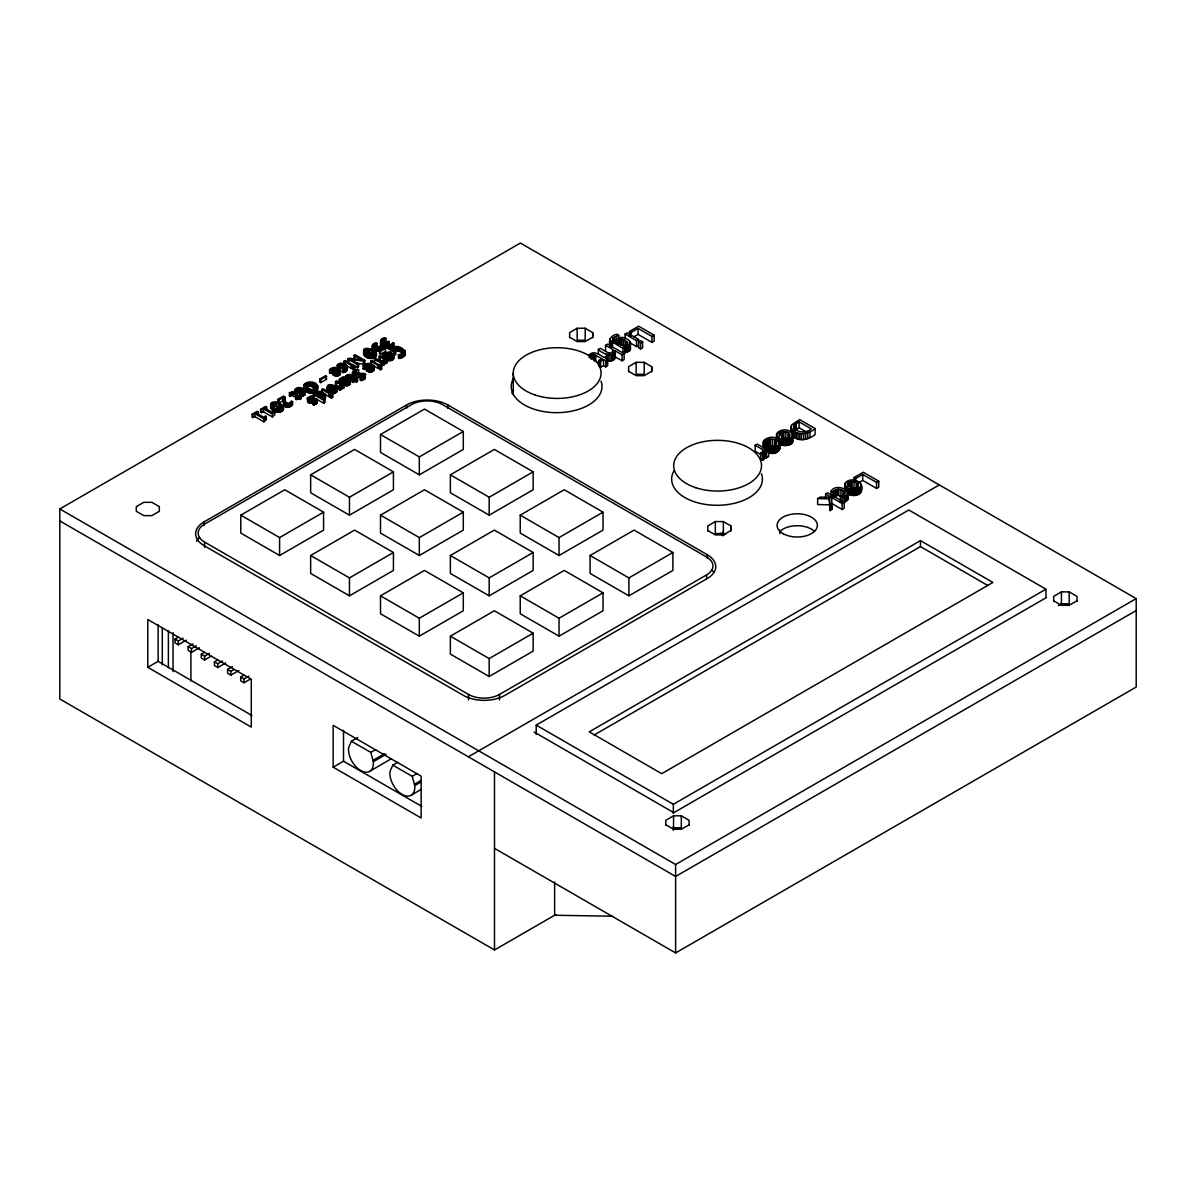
<?xml version="1.0" encoding="UTF-8"?>
<svg xmlns="http://www.w3.org/2000/svg" width="1196" height="1196" viewBox="0 0 1196 1196"><rect width="100%" height="100%" fill="white"/><g stroke="black" fill="none" stroke-linecap="round" stroke-linejoin="round"><path stroke-width="1.5" d="M569.625 337.721L569.625 332.608L577.16 328.257L585.203 328.272L592.708 332.608L592.708 337.227L585.173 341.578L577.19 341.593L569.625 337.227M628.618 371.792L628.618 366.664L636.152 362.313L644.196 362.343L651.7 366.664L651.7 371.298L644.166 375.649L636.182 375.664L628.618 371.298M707.793 531.039L707.793 525.911L715.328 521.561L723.371 521.591L730.876 525.911L730.876 530.546L723.341 534.881L715.358 534.911L707.793 530.546M312.485 396.474L311.304 395.801C297.654 402.379 322.905 397.266 312.784 401.542L312.784 404.532L315.804 404.263L317.075 402.917L316.94 399.285C314.488 397.58 304.337 399.718 312.485 396.474L312.485 399.464M373.346 761.732L370.835 752.419L351.4 741.251L348.619 747.53A17.372 10.256 59.7 0 0 360.699 770.523A17.372 10.256 59.7 0 0 373.346 761.732L386.159 754.242M414.743 785.637L412.231 776.324L392.796 765.156L390.016 771.435A17.372 10.256 59.7 0 0 402.095 794.428A17.372 10.256 59.7 0 0 414.743 785.637L421.142 781.885M618.706 338.423L618.706 335.433L613.04 337.99L613.144 340.068L616.329 342.146L616.06 340.247C621.591 331.516 639.98 345.554 623.744 346.436L625.045 347.184L625.045 353.149L623.744 352.401C626.794 352.999 632.564 350.308 629.634 346.75M340.411 373.959C342.714 367.322 332.712 365.378 329.528 369.803L330.545 370.386L333.819 368.413L337.093 369.026L332.623 371.612C330.231 376.665 340.995 377.637 340.247 372.883M340.426 370.431L337.855 372.853L332.623 371.612M350.144 380.268C349.576 385.471 335.747 381.36 346.825 378.863L341.817 378.833L340.277 380.223L340.277 383.213L339.26 382.615L339.26 379.625C348.305 369.415 356.543 390.374 342.744 384.664L342.744 381.674M350.129 383.796L349.98 382.72M374.034 369.983C376.351 363.36 366.35 361.416 363.165 365.827L364.182 366.425L367.456 364.436L370.73 365.064L366.26 367.65C363.868 372.689 374.632 373.675 373.885 368.921M374.049 366.469L371.478 368.876L366.26 367.65M393.663 358.651C395.981 352.028 385.979 350.084 382.795 354.494L382.795 357.484L383.811 358.082L383.811 355.092L385.351 353.702L390.359 353.732L385.874 356.318C383.004 362.418 397.072 361.551 392.617 356.572M393.678 355.137L391.107 357.544L385.874 356.318M793.666 426.015C795.49 433.206 806.418 433.43 811.292 428.871L799.092 421.829L794.114 425.178L793.666 429.005M277.771 399.419L283.527 396.085L284.663 396.743C283.676 401.079 288.191 406.356 291.45 400.944L292.586 401.602L292.586 404.592C286.472 411.588 282.301 403.635 283.108 397.64L278.907 400.062L277.771 399.419L277.771 402.409L278.907 403.052L283.108 400.63L283.108 397.64M283.691 404.711L283.108 400.63M340.337 385.411L340.172 384.245L335.493 381.539L335.493 384.529L340.172 387.235C340.411 390.165 341.219 383.482 338.872 386.532L338.872 389.522L340.083 390.225L341.249 387.863L342.579 388.625L343.88 387.893L343.88 384.903L336.779 380.806L335.493 381.539M343.88 384.903L342.579 385.635L341.249 384.873L340.083 387.235M764.408 450.608L764.693 452.507L763.242 454.031L760.596 453.269L760.596 459.249L762.525 460.355L764.693 458.487L764.408 450.608L766.546 451.834L768.594 450.653L768.594 456.633L766.546 457.814L764.408 456.588M317.747 386.188C315.296 396.085 295.113 384.529 309.106 381.958C325.506 381.345 314.967 400.824 304.472 390.165L304.472 387.175M317.688 389.911L317.538 385.441M303.978 386.458L303.978 389.448L304.203 384.275M327.181 389.433C325.641 394.725 338.722 395.203 336.719 389.687L336.719 386.697C318.689 377.891 332.01 400.376 336.719 386.697M779.852 442.61C777.654 453.404 753.958 442.684 768.281 437.885C782.737 432.788 783.948 458.188 768.968 452.701L768.968 446.721M779.314 437.93C783.679 442.64 798.614 437.198 790.122 431.666C785.742 426.927 770.777 432.399 779.314 437.93L779.314 443.91C783.126 447.11 794.981 445.734 792.215 439.276M861.255 484.963C859.281 491.87 845.467 490.704 844.765 483.647C849.728 475.784 866.143 481.27 861.15 491.795C858.459 496.295 851.702 496.325 847.56 493.858M861.15 491.795L861.015 484.081M382.496 339.948L382.421 341.174C383.931 344.119 391.451 339.126 387.833 342.445C386.039 345.435 392.423 345.225 392.931 342.639L394.052 343.282L394.052 346.272L388.79 348.739L386.054 347.064L386.607 342.639C381.18 345.524 377.906 338.304 384.738 337.75L385.934 338.438L385.934 341.428L382.496 342.938L382.496 339.948L385.934 338.438M386.054 347.064L386.607 342.639M405.369 351.101L403.202 353.896L399.688 355.421L398.432 354.689L398.432 357.679L399.688 358.411C414.175 354.764 397.147 339.739 390.464 350.099L390.464 353.089M790.855 431.621L791.722 424.804L799.646 419.617L815.119 428.542L815.119 434.522C808.705 439.919 798.21 442.251 791.887 435.479M303.066 390.195L303.066 393.185L298.91 391.69L295.846 393.499L295.846 390.509C297.939 385.68 307.94 391.765 300.54 393.14L300.54 396.115L301.616 396.743L304.965 394.8L304.352 392.139M347.274 366.544L344.687 369.101L342.46 368.936L342.46 371.926L343.536 372.554C353.493 369.534 341.832 358.247 336.644 365.677L337.765 366.32L337.765 369.31L340.815 367.501L344.986 368.981L344.986 365.991L342.789 364.735L339.649 364.765L337.765 366.32M831.115 495.682L831.115 491.197C836.183 481.659 857.383 492.931 842.134 497.416L840.399 496.415L840.399 502.395M843.972 496.669L843.972 502.649L847.964 499.45L848.099 492.603M609.99 339.35L611.051 341.174L611.051 347.139C607.134 341.921 610.797 334.716 617.166 334.267L618.706 335.433M609.99 345.33L610.633 343.715M379.102 367.546L377.816 368.293L370.715 364.197L370.715 361.207L372.001 360.459C374.139 362.149 383.901 369.31 384.783 362.732L386.114 363.494L387.399 362.747L387.399 359.772L386.114 360.504L384.783 359.742C384.634 365.199 376.277 361.102 374.512 359.024L374.512 362.014M606.492 360.16C609.317 362.149 615.805 360.953 614.789 356.617L622.07 360.818L624.133 359.637L624.133 353.657L622.07 354.838L614.789 350.637C614.535 359.383 601.184 352.805 598.344 349.486L598.344 353.971M283.018 406.924C276.426 415.804 261.939 397.67 279.027 403.037C293.199 411.319 270.236 416.881 271.088 406.087M375.948 353.283C369.355 362.164 354.853 344.014 371.956 349.382C386.114 357.679 363.15 363.24 364.003 352.446L364.003 349.456M358.621 369.968L356.558 370.506L356.558 373.496L358.621 372.958L358.621 369.968L357.26 369.19C340.382 377.293 373.66 371.463 360.086 376.919L360.086 379.909L361.327 380.627L364.616 379.102L365.378 377.443M617.854 341.144L617.614 342.893L622.339 345.614C633.641 346.616 622.518 334.536 617.854 341.144L617.854 344.134M377.039 343.387L375.888 342.729C367.531 344.852 376.665 351.011 380.642 346.96L383.183 348.425L379.416 350.592L379.416 353.582L380.537 354.24L385.441 351.415L385.441 348.425L380.732 345.704L377.278 347.124L374.154 346.033L374.109 344.792L377.039 343.387L377.039 346.377L374.826 347.214L374.826 344.224M323.996 396.549L323.996 399.539C330.425 394.202 316.581 387.489 315.998 394.336L314.653 393.574L313.367 394.321L313.367 397.311L323.682 403.261L324.983 402.514L324.983 399.524L320.947 397.207L323.996 396.549L325.118 394.665M305.698 384.499C313.636 398.627 322.277 377.473 305.698 384.499L305.503 387.997M328.452 386.981L331.486 385.575L335.613 388.296L332.563 389.702L328.452 386.981L328.452 389.971M766.053 440.816C775.457 456.065 783.53 433.146 766.053 440.816L766.053 443.806M779.209 433.221C788.613 448.47 796.671 425.552 779.209 433.221L779.209 436.211M847.456 483.169C856.859 498.418 864.932 475.5 847.456 483.169L847.456 486.159M307.85 400.481C306.445 404.024 312.515 402.843 314.384 402.319M763.81 446.437L763.257 448.141L763.257 442.161M776.952 438.842L776.518 439.68L776.518 433.7M312.784 401.542L315.804 401.288L316.94 399.285M272.284 403.5C289.716 419.557 276.082 392.378 272.284 406.49M365.199 349.86C363.853 353.867 377.024 357.111 373.391 351.878C371.238 349.71 363.554 346.75 365.199 352.835C367.83 350.966 371.134 353.463 373.391 354.868L373.391 351.878M360.086 376.919L361.327 377.637C376.217 370.072 347.303 375.993 356.558 370.506M380.941 342.789C379.087 345.764 384.693 346.87 386.607 345.629M372.733 347.528C370.85 351.534 378.474 351.983 380.642 349.95L380.642 346.96M832.894 496.714L832.894 492.229C835.526 487.863 842.881 488.671 845.109 492.931L844.436 494.606L840.399 496.415M283.691 401.721C284.753 405.638 290.912 404.622 292.586 401.602M305.698 387.489L310.063 385.919L315.325 388.266L315.325 385.291M329.528 369.803L329.528 372.778L330.545 373.376L333.236 371.508L333.236 368.518M340.277 383.213L343.551 381.225L343.551 378.235M363.165 365.827L363.165 368.817L364.182 369.415L366.858 367.546L369.37 367.561M383.811 358.082L387.085 356.094L387.085 353.104M300.54 393.14L301.616 393.753C311.154 390.957 297.909 383.901 294.739 389.866L294.739 392.856M386.054 344.074L389.433 345.749L394.052 343.282M258.216 411.828L257.245 411.275L252.087 414.25L252.087 417.24L254.987 416.671L263.927 421.844L263.927 418.854L266.349 416.522L265.363 415.954L263.912 417.344L256.273 412.949L258.216 411.828L258.216 414.818M263.927 421.844L266.349 419.512L266.349 416.522M266.678 406.939L265.706 406.386L260.549 409.361L260.549 412.351L263.449 411.798L272.389 416.955L272.389 413.966L274.811 411.648L273.824 411.065L272.374 412.471L264.735 408.06L266.678 406.939L266.678 409.929M272.389 416.955L274.811 414.623L274.811 411.648M329.528 372.778L331.352 371.283M339.26 382.615L341.084 381.12M363.165 368.817L364.062 367.964M353.672 373.81L352.835 376.142L352.82 371.762M289.866 405.758L290.763 405.01M296.07 397.401L292.766 395.577L289.432 395.667L289.432 392.692L293.469 391.585L300.525 394.471L299.643 394.994L300.929 395.726L300.929 398.716L295.532 399.225L295.532 396.25L297.385 395.173L297.385 398.163M289.432 395.667L290.299 394.979M346.078 378.414L346.078 375.439L350.114 374.333L357.17 377.218L356.288 377.742L357.574 378.474L357.574 381.464L352.177 381.973L352.177 378.997L354.031 377.921L349.411 375.335L346.96 375.948L346.96 378.938M589.284 357.709L589.284 354.719C593.784 350.084 599.973 354.958 604.055 357.499L605.49 356.692L607.03 357.574L607.03 363.554M290.314 396.19L290.314 393.2L291.465 392.542L297.385 395.173M317.717 392.916L316.791 394.8L320.065 396.683C326.613 397.296 321.425 390.763 317.717 392.916L317.717 395.906L321.859 396.399L321.859 393.409M590.704 358.531L590.704 355.541L593.56 354.375L602.007 358.695L599.032 360.415L599.032 366.38L600.586 367.277L603.546 365.557L605.804 366.873L607.673 365.557L607.673 359.592L605.61 358.396L607.03 357.574M391.346 347.169L392.228 346.496M842.911 496.519L837.783 495.308L833.821 497.043L833.821 491.063M299.762 399.539L299.762 396.549L300.929 395.726M356.408 382.286L356.408 379.296L357.574 378.474M605.804 366.873L605.804 360.893L607.673 359.592M295.606 392.019L296.518 391.391M398.432 354.689C410.108 353.313 396.997 343.611 392.602 349.755L395.741 351.579L395.741 354.569L394.381 355.347L391.78 353.852M806.717 432.205L799.092 427.809L794.996 430.291L794.996 424.311M351.4 741.251L357.798 737.513M370.835 752.419L375.634 749.608M373.361 760.193L384.574 753.644M370.117 771.106L390.943 758.937M392.796 765.156L397.61 762.345M412.231 776.324L417.03 773.513M414.773 784.098L421.171 780.36M411.514 795.011L421.127 789.39M555.916 914.506L494.501 949.953L59.8 698.987L59.8 508.958L520.38 243.057L1136.2 598.598L1136.2 687.042L675.62 952.943L494.501 848.368M352.327 367.561L351.041 368.293L343.94 364.197L343.94 361.222L345.225 360.474L357.44 367.576L358.606 366.903L358.606 363.913L351.146 359.607L363.479 361.102L364.825 360.325L364.825 363.315L363.479 364.092L356.423 363.225M349.097 361.222L347.767 361.999L347.767 359.009L349.097 358.232L361.446 359.727L353.971 355.421L353.971 358.411L355.152 357.724M353.971 355.421L355.152 354.749L364.825 360.325M252.087 414.25L254.987 413.696L263.927 418.854M260.549 409.361L263.449 408.808L272.389 413.966M343.94 364.197L345.225 363.464M319.721 379.102L325.521 375.753L326.493 376.306L326.493 379.296L320.692 382.645L319.721 382.092L319.721 379.102L320.692 379.67L326.493 376.306M338.005 369.624L334.88 371.433C336.255 373.047 340.785 371.418 338.005 369.624L338.005 372.614M295.532 396.25L299.762 396.549M343.94 361.222L351.041 365.318L352.327 364.571L352.327 369.041L353.612 369.788L354.898 369.041L354.898 366.051L352.327 366.051L353.612 365.318M300.525 397.461L299.643 397.969L300.929 398.716M347.767 359.009L357.44 364.586L358.606 363.913M379.416 350.592L380.537 351.25L385.441 348.425M352.327 369.041L353.612 368.293M330.186 395.786L328.885 396.534L321.799 392.438L321.799 389.448L323.084 388.715L330.186 392.811L330.186 397.281L331.471 398.029L332.757 397.281L332.757 394.291L330.186 394.291L332.757 394.291M374.512 359.024L375.798 358.277C377.099 359.652 384.14 364.018 383.617 359.069L379.027 356.408L379.027 359.398L383.617 362.059L383.617 359.069M379.027 356.408L380.313 355.675L387.399 359.772M313.367 397.311L314.653 396.564M335.493 384.529L336.779 383.796M379.027 359.398L380.313 358.651M347.737 379.461L344.612 381.255C345.988 382.884 350.518 381.24 347.737 379.461L347.737 382.436M371.642 365.662L368.503 367.456C369.878 369.071 374.408 367.441 371.642 365.662L372.33 369.235M391.271 354.33L388.132 356.124C389.507 357.739 394.037 356.109 391.271 354.33L391.271 357.305M390.464 350.099L394.381 352.372L395.741 351.579M321.799 389.448L328.885 393.544L330.186 392.811M352.177 378.997L356.408 379.296M370.715 361.207L377.816 365.303L379.102 364.556L379.102 369.041L380.388 369.773L381.674 369.041L381.674 366.051L379.102 366.051L381.674 366.051M352.177 381.973L354.031 380.911M313.367 394.321L323.682 400.271L324.983 399.524M330.186 397.281L332.757 397.281M204.187 521.815L406.52 404.995A29.272 16.908 0 0 1 447.932 404.995L707.195 554.675A29.272 16.908 0 0 1 707.195 578.58L504.847 695.399A29.272 16.908 0 0 1 463.45 695.399L204.187 545.72A29.272 16.908 0 0 1 204.187 521.815L204.187 525.223M240.785 515.162L284.768 489.762L323.578 512.172L323.578 530.097L279.595 555.497L240.785 533.087L240.785 515.162L279.595 537.572L323.578 512.172M310.646 474.827L354.629 449.427L393.439 471.837L393.439 489.762L349.456 515.162L310.646 492.752L310.646 474.827L349.456 497.237L393.439 471.837M380.507 434.492L424.49 409.092L463.3 431.502L463.3 449.427L419.318 474.827L380.507 452.417L380.507 434.492L419.318 456.902L463.3 431.502M598.344 349.486L600.407 348.29L609.975 353.837M605.565 351.295L605.565 345.315L607.628 344.119L624.133 353.657M625.104 338.513L625.104 334.028L627.167 332.847L638.515 339.395L638.515 347.752L640.578 348.948L642.641 347.752L642.641 341.772L640.578 340.591L638.515 341.772L640.578 342.968L642.641 341.772M629.485 335.986L629.485 331.501L638.649 326.209L654.122 335.149L654.122 341.129L651.925 342.385L638.096 334.402L633.91 336.824M629.485 331.501L631.129 332.458L638.096 328.437L651.925 336.42L654.122 335.149M599.032 360.415L600.586 361.297L603.546 359.592L605.804 360.893M611.051 341.174L622.966 348.38L625.045 347.184M625.104 334.028L636.466 340.591L638.515 339.395M629.365 342.46L636.466 346.556L638.515 345.375M310.646 555.497L354.629 530.097L393.439 552.507L393.439 570.432L349.456 595.832L310.646 573.422L310.646 555.497L349.456 577.907L393.439 552.507M380.507 515.162L424.49 489.762L463.3 512.172L463.3 530.097L419.318 555.497L380.507 533.087L380.507 515.162L419.318 537.572L463.3 512.172M450.369 474.827L494.352 449.427L533.162 471.837L533.162 489.762L489.179 515.162L450.369 492.752L450.369 474.827L489.179 497.237L533.162 471.837M186.307 640.174L178.309 644.779L175.005 642.88L175.005 639.053L178.189 637.199M175.005 639.053L178.309 640.966L183.108 638.201M147.781 667.323L251.28 727.078L251.28 679.268L147.781 619.513L147.781 667.323L158.126 661.343L251.922 715.492M199.463 647.754L191.465 652.373L188.146 650.46L188.146 646.632L192.93 643.867M188.146 646.632L191.465 648.546L196.249 645.78M211.004 656.275L204.606 659.968L201.287 658.054L201.287 654.227L204.486 652.388M201.287 654.227L204.606 656.141L209.39 653.375M225.745 662.928L217.747 667.547L214.428 665.634L214.428 661.822L217.627 659.968M214.428 661.822L217.747 663.735L222.531 660.969M238.886 670.522L230.888 675.142L227.584 673.228L227.584 669.401L232.368 666.635M227.584 669.401L230.888 671.315L234.087 669.476M380.507 595.832L424.49 570.432L463.3 592.842L463.3 610.767L419.318 636.167L380.507 613.757L380.507 595.832L419.318 618.242L463.3 592.842M450.369 555.497L494.352 530.097L533.162 552.507L533.162 570.432L489.179 595.832L450.369 573.422L450.369 555.497L489.179 577.907L533.162 552.507M520.23 515.162L564.213 489.762L603.038 512.172L603.038 530.097L559.04 555.497L520.23 533.087L520.23 515.162L559.04 537.572L603.038 512.172M250.442 679.029L244.029 682.737L240.725 680.823L240.725 676.996L243.924 675.157M240.725 676.996L244.029 678.909L248.828 676.144M761.179 454.719L755.184 451.266L755.184 445.286L757.247 444.09L768.594 450.653M450.369 636.167L494.352 610.767L533.162 633.177L533.162 651.102L489.179 676.502L450.369 654.092L450.369 636.167L489.179 658.577L533.162 633.177M520.23 595.832L564.213 570.432L603.038 592.842L603.038 610.767L559.04 636.167L520.23 613.757L520.23 595.832L559.04 618.242L603.038 592.842M590.091 555.497L634.074 530.097L672.9 552.507L672.9 570.432L628.902 595.832L590.091 573.422L590.091 555.497L628.902 577.907L672.9 552.507M790.855 427.136C794.906 436.645 808.705 434.552 815.119 428.542M720.605 533.162L722.758 535.614L725.987 533.745M333.161 767.174L421.142 817.974L421.142 776.144L333.161 725.344L333.161 767.174L343.521 761.209L421.889 806.463M817.645 498.583L820.277 497.058L831.474 497.342L832.162 509.272L829.949 510.557L829.247 498.867L817.645 498.583L817.645 504.548L829.247 504.847M825.629 498.448L825.629 493.963L827.677 492.782L844.197 502.305L844.197 508.285L842.134 509.481L831.474 503.322M854.123 480.508L854.123 477.518L863.288 472.226L878.746 481.166L878.746 487.131L876.563 488.402L862.72 480.418L858.549 482.825M854.123 477.518L855.768 478.46L862.72 474.438L876.563 482.437L878.746 481.166M204.561 542.057L468.488 694.428A21.962 12.678 0 0 0 499.524 694.428L706.537 574.917A21.962 12.678 0 0 0 706.537 556.992L442.61 404.622A21.962 12.678 0 0 0 411.559 404.622L204.561 524.132A21.962 12.678 0 0 0 204.561 542.057L204.561 547.544M829.949 510.557L829.949 504.577L832.162 503.307M825.629 493.963L842.134 503.501L844.197 502.305M468.369 756.799L939.294 484.918M536.212 734.389L536.212 725.12L908.811 510.004L1045.947 589.18L1045.947 596.595M920.457 540.622L589.254 731.847L661.702 773.677L992.904 582.452L920.457 540.622L920.457 546.602L594.098 735.017M536.212 725.12L673.348 804.295L1045.947 589.18M1046.41 597.552L673.811 812.667L534.089 731.997M689.075 825.404L689.075 820.292L681.316 815.807L673.557 815.807L665.798 820.292L665.798 825.404M1076.953 601.483L1076.953 596.356L1069.179 591.87L1061.42 591.87L1053.661 596.356L1053.661 601.483M1058.311 605.625L1061.42 603.831L1069.179 603.831L1069.179 591.87M689.075 824.777L681.316 829.247L673.557 829.247L665.798 824.777M1076.953 600.841L1069.179 605.326L1061.42 605.326L1053.661 600.841M59.8 508.958L675.62 864.514L1136.2 598.598M1136.2 610.543L675.62 876.459L59.8 520.918M402.903 350.174L402.903 353.164L398.492 350.966L393.843 351.744L393.843 348.769M305.742 385.979L306.789 385.471M301.781 395.697L302.648 395.278M314.817 403.725L312.784 404.532M280.896 410.931L279.087 411.319M352.715 380.149L349.411 378.325L347.498 378.519L347.498 375.544M760.596 453.269L762.928 451.46L762.674 449.606L755.184 445.286M760.596 459.249L761.717 458.815M391.585 359.413L389.089 359.562M348.066 384.544L345.569 384.693M335.119 387.25L335.119 390.225L331.486 388.565L329.304 389.029L329.304 386.039M342.46 368.936L345.255 367.471L344.986 365.991M342.46 371.926L343.686 371.493M398.432 357.679L400.705 356.946M339.186 366.843L340.008 366.589M378.624 349.815L377.278 350.114M314.07 391.63L311.498 391.959M365.453 351.594L368.488 351.37M280.462 405.519L280.462 408.509L276.874 406.431L273.226 405.937L273.226 402.947M390.479 347.558L388.102 347.318M395.398 350.039L396.624 349.815M357.096 377.517L362.732 377.009M288.984 406.132L287.145 406.147M785.817 431.935L785.817 437.915L782.02 437.572L782.02 431.592M774.784 440.532L774.784 446.512L768.879 445.166L768.879 439.186M273.45 405.025L275.573 405.025M337.556 375.006L335.837 374.856M385.306 345.166L384.125 345.106M612.502 916.211L554.615 915.254L554.615 882.005M854.064 481.883L854.064 487.863L851.163 487.4L851.163 481.42M593.56 360.355L600.422 363.763M342.863 366.529L343.79 366.724M309.615 391.585L310.556 391.825M276.71 410.706L278.354 411.215M350.114 377.323L351.146 377.757M353.149 371.283L353.194 376.561L354.689 377.338L354.689 374.348M607.882 352.611L611.829 353.044L612.92 349.561L605.565 345.315M831.115 491.197L832.894 492.229M589.284 354.719L590.704 355.541M920.457 546.602L988.075 585.636M394.052 346.272L392.931 345.614L392.931 342.639M375.888 345.704L377.039 346.377M382.795 354.494L383.811 355.092M380.388 368.293L381.674 369.041M356.288 380.717L357.574 381.464M346.078 375.439L346.96 375.948M339.26 379.625L340.277 380.223M341.039 386.248L343.88 387.893M325.521 378.743L326.493 379.296M294.739 389.866L295.846 390.509M289.432 392.692L290.314 393.2M283.527 399.075L284.977 400.331L284.977 397.341M291.45 403.934L292.586 404.592M265.363 418.944L266.349 419.512M316.267 401.707L317.075 402.917M346.272 367.949L347.274 369.534M374.916 354.285L375.948 356.273M404.697 352.626L405.369 354.091M860.462 489.224L861.015 490.061M779.059 446.87L779.852 448.575M847.381 496.863L848.099 498.583M324.893 397.102L325.133 398.178M829.247 498.867L829.949 504.577M831.818 506.297L832.162 509.272M285.186 401.019L285.246 402.693L285.246 399.703M1061.42 591.87L1061.42 603.831M876.563 482.437L876.563 488.402M862.72 474.438L862.72 480.418M860.731 486.637L860.731 492.617M859.969 487.415L859.969 493.395M858.892 488.162L858.892 494.142M857.891 484.111L857.891 488.581M857.607 488.79L857.607 494.77M856.187 482.885L856.187 488.865M856.246 489.224L856.246 495.204M855.768 478.46L855.768 481.45M854.826 489.478L854.826 495.443M853.331 489.523L853.331 495.503M852.09 481.435L852.09 487.415M851.836 489.388L851.836 495.368M850.371 489.074L850.371 495.054M850.281 481.54L850.281 487.52M848.951 488.566L848.951 494.546M848.607 482.182L848.607 486.667M847.919 491.735L847.964 499.45M847.56 487.878L847.471 500.287M846.633 495.129L846.633 501.094M846.349 487.071L846.349 491.556M845.452 486.234L845.452 490.719M845.467 495.906L845.467 501.886M844.884 485.382L844.884 489.867M844.765 483.647L844.66 489M844.451 491.706L844.451 496.19M842.911 490.554L842.911 495.024M842.134 497.416L842.134 501.901M842.134 503.501L842.134 509.481M840.923 489.687L840.923 495.667M838.83 489.328L838.83 495.308M837.783 489.328L837.783 495.308M836.811 489.478L836.811 495.443M835.899 489.732L835.899 495.712M835.077 490.136L835.077 496.101M831.474 497.342L831.474 500.332M809.976 431.517L809.976 437.497M807.778 432.638L807.778 438.618M805.745 433.371L805.745 439.336M803.742 433.729L803.742 439.709M801.559 433.774L801.559 439.754M799.795 433.595L799.795 439.56M799.092 421.829L799.092 427.809M798.076 433.191L798.076 439.171M796.282 423.459L796.282 429.424M796.416 432.578L796.416 438.558M794.802 431.771L794.802 437.751M794.114 425.178L794.114 428.153M793.112 430.65L793.112 436.615M792.769 434.148L792.903 441.847M792.485 436.69L792.485 442.67M791.887 429.499L791.887 433.984M791.722 437.482L791.722 443.447M791.049 425.955L791.139 432.817M790.631 438.214L790.631 444.194M789.644 434.163L789.644 438.633M789.36 438.842L789.36 444.822M787.925 432.937L787.925 438.917M788 439.276L788 445.256M786.579 439.53L786.579 445.495M785.084 439.575L785.084 445.555M783.843 431.487L783.843 437.467M783.574 439.455L783.574 445.42M782.917 431.472L782.917 437.452M782.124 439.126L782.124 445.106M780.689 438.618L780.689 444.598M780.36 432.234L780.36 435.224M779.882 530.097L779.882 533.685M779.613 441.728L779.747 449.442M779.329 444.284L779.329 450.264M778.566 445.062L778.566 451.042M778.088 437.123L778.088 441.608M777.49 445.809L777.49 451.789M777.206 436.286L777.206 440.771M776.638 435.434L776.638 439.919M776.488 441.758L776.488 446.228M776.204 446.437L776.204 452.417M774.844 446.87L774.844 452.85M773.423 447.125L773.423 453.09M772.661 439.53L772.661 445.51M771.928 447.169L771.928 453.149M770.687 439.082L770.687 445.062M770.433 447.035L770.433 453.015M769.761 439.067L769.761 445.047M767.548 446.213L767.548 452.193M767.204 439.829L767.204 444.314M766.546 451.834L766.546 457.814M766.158 445.525L766.158 450.01M764.932 444.718L764.932 450.683M764.767 451.61L764.693 458.487M764.588 439.68L764.588 442.655M764.184 453.314L764.184 459.294M764.05 443.88L764.05 448.365M763.362 441.294L763.482 447.513M763.242 454.031L763.242 460.012M762.674 449.606L762.674 452.596M762.525 454.39L762.525 460.355M730.876 525.911L730.876 531.039M723.371 521.591L723.371 533.536L715.328 533.521L715.328 521.561M722.758 532.026L722.758 535.614M707.195 554.675L707.195 558.098M706.537 574.917L706.537 578.58M681.316 815.807L681.316 827.752L673.557 827.752L673.557 815.807M675.62 864.514L675.62 952.943M673.348 804.295L673.348 813.564M673.348 826.556L673.348 830.263M651.925 336.42L651.925 342.385M651.7 366.664L651.7 371.792M644.196 362.343L644.196 374.288L636.152 374.273L636.152 362.313M640.578 342.968L640.578 348.948M638.096 328.437L638.096 334.402M636.466 340.591L636.466 346.556M631.129 332.458L631.129 336.928M630.486 342.445L630.456 349.262M630.202 341.593L630.128 350.039M629.5 344.777L629.5 350.757M628.902 577.907L628.902 595.832M628.573 345.435L628.573 351.415M627.795 342.774L627.795 345.764M627.556 345.913L627.556 351.878M627.048 341.652L627.048 344.642M626.405 346.227L626.405 352.207M625.478 340.516L625.478 346.481M625.149 346.406L625.149 352.386M623.669 339.664L623.669 345.629L622.01 345.24L622.01 339.275M622.966 348.38L622.966 352.85M622.07 354.838L622.07 360.818M620.5 339.335L620.5 345.315M619.109 339.873L619.109 344.343M618.347 340.441L618.347 343.431M616.299 336.091L616.299 342.071M616.06 340.247L616.06 343.237M614.968 351.744L614.968 357.709M614.789 350.637L614.759 358.695M614.34 336.973L614.34 342.953M614.161 353.582L614.161 359.548M613.174 354.315L613.174 360.295M613.04 337.99L613.04 340.98M612.92 349.561L612.92 354.031M612.457 342.22L612.457 346.705M611.619 354.943L611.619 360.923M610.124 338.558L610.274 346.242M609.885 355.137L609.885 361.117M608.136 354.883L608.136 360.863M606.492 354.195L606.492 358.68M603.546 359.592L603.546 365.557M600.586 361.297L600.586 367.277M595.713 355.062L595.713 361.043M594.606 354.569L594.606 360.549M593.56 354.375L593.56 358.86M592.708 332.608L592.708 337.721M592.543 354.479L592.543 358.964M591.557 354.883L591.557 359.368M585.203 328.272L585.203 340.232L577.16 340.202L577.16 328.257M559.04 537.572L559.04 555.497M559.04 618.242L559.04 636.167M513.234 373.077L513.234 394.59M499.524 694.428L499.524 699.914M494.501 771.883L494.501 949.953M489.179 497.237L489.179 515.162M489.179 577.907L489.179 595.832M489.179 658.577L489.179 676.502M468.488 694.428L468.488 699.914M447.932 404.995L447.932 408.404M419.318 456.902L419.318 474.827M419.318 537.572L419.318 555.497M419.318 618.242L419.318 636.167M406.52 404.995L406.52 408.404M405.175 350.368L405.265 354.823M404.876 352.551L404.876 355.541M404.188 353.239L404.188 356.229M403.336 350.727L403.336 353.717M403.202 353.896L403.202 356.886M402.26 349.621L402.26 352.596M401.587 354.704L401.587 357.694M401.408 349.053L401.408 352.043M400.451 348.574L400.451 351.549M399.688 355.421L399.688 358.411M399.479 348.2L399.479 351.19M398.492 347.976L398.492 350.966M397.506 347.872L397.506 350.862M396.534 347.901L396.534 350.891M395.592 348.051L395.592 351.041M394.695 348.35L394.695 351.325M394.381 352.372L394.381 355.347M393.514 354.599L393.454 359.144M393.215 344.104L393.215 347.079M393.155 354.076L393.155 357.066M393.065 356.617L393.065 359.592M392.482 357.021L392.482 360.011M392.213 344.792L392.213 347.767M391.81 357.335L391.81 360.325M391.107 357.544L391.107 360.534M390.778 345.45L390.778 348.44M390.359 357.649L390.359 360.639M390.09 345.644L390.09 348.634M389.433 345.749L389.433 348.739M389.582 357.649L389.582 360.639M389.328 341.443L388.894 344.687L388.894 341.697M388.984 353.239L388.984 356.229M388.79 345.749L388.79 348.739M388.76 357.529L388.76 360.519M388.177 345.659L388.177 348.649M387.938 357.305L387.938 360.295M387.833 342.445L387.833 345.435M387.698 353.074L387.698 356.064M387.579 345.48L387.579 348.47M387.011 345.21L387.011 348.186M387.115 356.976L387.115 359.966M386.487 353.224L386.487 356.214M386.144 343.387L386.353 347.662M386.278 356.543L386.278 359.533M386.114 360.504L386.114 363.494M385.217 343.013L385.217 346.003M385.351 353.702L385.351 356.692M384.903 360.43L384.903 363.42M384.783 359.742L384.768 364.033M384.559 354.285L384.559 357.26M384.394 361.581L384.394 364.571M384.29 338.916L384.29 341.906M383.931 343.117L383.931 346.107M383.781 362.044L383.781 365.034M383.198 339.38L383.198 342.37M382.765 342.953L382.765 345.943M382.81 362.433L382.81 365.423M381.703 342.505L381.703 345.495M381.718 362.552L381.718 365.542M381.105 342.101L381.105 345.091M380.702 341.667L380.702 344.657M380.612 340.262L380.492 344.209M380.537 351.25L380.537 354.24M380.627 362.388L380.627 365.378M380.388 366.783L380.388 369.773M379.7 347.438L379.7 350.413M378.758 347.782L378.758 350.772M377.816 348.021L377.816 351.011M377.816 365.303L377.816 368.293M376.875 348.141L376.875 351.131M375.948 348.126L375.948 351.116M375.813 343.76L375.813 346.75M375.828 352.641L375.798 356.856M375.484 351.968L375.409 357.38M375.066 348.006L375.066 350.996M374.767 354.853L374.767 357.843M374.228 347.752L374.228 350.742M374.109 344.792L374.109 347.782M373.959 355.227L373.959 358.217M373.885 365.931L373.825 370.476M373.451 347.378L373.451 350.368M373.436 367.949L373.436 370.924M373.047 355.451L373.047 358.441M372.853 346.96L372.853 349.935M372.853 368.353L372.853 371.343M372.434 346.511L372.434 349.501M372.36 345.046L372.21 349.023M372.33 366.245L372.195 371.657M372.046 355.526L372.046 358.516M371.717 350.772L371.717 353.762M371.478 368.876L371.478 371.866M370.924 355.466L370.924 358.456M370.73 368.981L370.73 371.971M369.953 368.981L369.953 371.971M369.788 349.8L369.788 352.79M369.773 355.272L369.773 358.262M369.13 368.861L369.13 371.851M368.622 354.943L368.622 357.933M368.308 368.637L368.308 371.627M368.129 349.277L368.129 352.267M368.069 364.406L368.069 367.396M367.471 354.479L367.471 357.469M367.456 364.436L367.456 367.426M367.486 368.308L367.486 371.298M367.396 349.172L367.396 352.162M366.738 349.187L366.738 352.177M366.858 364.556L366.858 367.546M366.649 367.875L366.649 370.865M366.335 353.896L366.335 356.886M366.14 349.307L366.14 352.297M365.722 365.034L365.722 368.024M365.617 349.546L365.617 352.521M365.288 353.224L365.288 356.214M365.378 374.453L365.288 378.31M365.034 375.723L365.034 378.713M364.93 365.617L364.93 368.592M364.481 352.551L364.481 355.541M364.616 376.127L364.616 379.102M364.062 364.974L364.182 369.415M364.062 376.486L364.062 379.476M363.898 351.878L363.898 354.868M363.599 349.98L363.554 354.195M363.479 361.102L363.479 364.092M362.732 374.019L362.822 380.089M362.074 373.929L362.074 376.919M361.327 377.637L361.327 380.627M361.177 373.974L361.177 376.964M359.936 374.139L359.936 377.129M358.86 374.303L358.86 377.293M357.44 364.586L357.44 367.576M357.096 374.527L357.17 380.208M355.765 374.542L355.765 377.532M355.182 371.089L355.182 374.064M354.988 378.474L354.988 381.464M353.747 373.944L353.747 376.934M353.612 366.798L353.612 369.788M353.134 379.551L353.134 382.541M352.641 372.24L352.656 375.708M351.041 365.318L351.041 368.293M350.099 375.649L350.099 378.639M349.98 379.73L349.935 384.275M349.531 381.748L349.531 384.738M349.411 375.335L349.411 378.325M349.456 497.237L349.456 515.162M349.456 577.907L349.456 595.832M348.754 375.215L348.754 378.205M348.948 382.152L348.948 385.142M348.29 382.466L348.29 385.456M348.111 375.29L348.111 378.28M347.588 382.675L347.588 385.665M347.154 366.006L347.169 370.087M346.81 365.483L346.87 370.611M346.84 382.78L346.84 385.77M346.272 364.959L346.347 371.119M346.048 382.78L346.048 385.77M345.614 368.622L345.614 371.612M345.465 378.37L345.465 381.36M345.24 382.66L345.24 385.65M344.687 369.101L344.687 372.076M344.418 382.436L344.418 385.426M344.014 365.273L344.014 368.248M344.164 378.205L344.164 381.195M343.536 369.564L343.536 372.554M343.581 382.107L343.581 385.097M343.521 730.293L343.521 761.209M342.789 364.735L342.789 367.725M342.953 378.355L342.953 381.345M342.579 385.635L342.579 388.625M342.355 381.449L342.355 384.439M341.817 378.833L341.817 381.823M341.473 364.511L341.473 367.486M341.473 385.501L341.428 389.044M341.039 379.416L341.039 382.406M341.114 386.562L341.114 389.552M340.815 364.511L340.815 367.501M340.516 387.011L340.516 390.001M340.202 364.601L340.202 367.576M340.202 371.463L340.202 374.438M340.172 378.773L340.172 381.763M340.172 384.245L340.083 390.225M339.814 371.911L339.814 374.901M339.649 364.765L339.649 367.74M339.126 365.004L339.126 367.994M339.216 372.315L339.216 375.305M338.707 370.222L338.558 375.619M338.348 365.587L338.348 368.577M337.855 372.853L337.855 375.828M337.108 372.943L337.108 375.933M337.063 387.235L337.152 391.301M336.883 388.835L336.883 391.81M336.315 372.943L336.315 375.933M336.405 389.313L336.405 392.303M335.732 389.776L335.732 392.766M335.508 372.823L335.508 375.813M334.925 390.165L334.925 393.155M334.686 372.599L334.686 375.589M334.446 368.368L334.446 371.358M334.088 390.449L334.088 393.424M333.819 368.413L333.819 371.388M333.848 372.285L333.848 375.26M334.043 386.472L334.043 389.462M333.191 390.599L333.191 393.589M333.011 371.851L333.011 374.826M332.712 385.86L332.712 388.85M332.099 368.996L332.099 371.986M332.264 390.629L332.264 393.619M331.307 369.579L331.307 372.569M331.486 385.575L331.486 388.565M331.322 390.554L331.322 393.544M331.471 395.039L331.471 398.029M330.903 385.56L330.903 388.55M330.44 368.936L330.545 373.376M330.35 385.635L330.35 388.625M330.41 390.345L330.41 393.335M329.513 390.031L329.513 393.021M328.885 393.544L328.885 396.534M328.586 386.652L328.661 392.587M327.883 389.089L327.883 392.079M327.33 388.58L327.33 391.555M326.912 386.951L326.986 391.032M324.893 394.112L324.968 398.672M324.579 396.145L324.579 399.12M323.682 400.271L323.682 403.261M322.98 394.187L322.98 397.177M320.692 379.67L320.692 382.645M320.663 392.841L320.663 395.816M319.586 392.557L319.586 395.547M318.599 392.587L318.599 395.577M317.344 387.609L317.344 390.599M316.731 388.266L316.731 391.256M316.701 400.615L316.701 403.605M315.774 385.83L315.834 391.869M315.804 401.288L315.804 404.263M314.683 384.738L314.683 387.728M314.772 389.403L314.772 392.378M314.174 402.035L314.174 405.025M313.845 384.185L313.845 387.175M313.651 389.747L313.651 392.737M313.86 402.155L313.86 405.145M313.232 399.479L313.232 402.469M312.889 383.707L312.889 386.697M312.44 389.941L312.44 392.931M312.35 399.688L312.35 402.678M311.947 383.333L311.947 386.323M311.169 389.986L311.169 392.976M311.005 383.079L311.005 386.054M311.005 399.942L311.005 402.932M310.84 396.893L310.84 399.883M310.063 382.929L310.063 385.919M309.884 389.866L309.884 392.856M309.928 400.002L309.928 402.992M309.659 397.386L309.659 400.376M309.136 382.914L309.136 385.904M309.226 397.715L309.226 400.705M309.046 399.868L309.046 402.858M308.643 389.597L308.643 392.572M308.284 383.019L308.284 386.009M308.254 399.554L308.254 402.529M307.85 397.491L307.85 402.245M307.492 383.243L307.492 386.233M307.432 389.163L307.432 392.153M307.462 398.238L307.596 401.931M306.744 383.587L306.744 386.577M306.266 388.58L306.266 391.555M306.116 384.036L306.116 387.026M305.219 387.893L305.264 394.276M304.905 389.672L304.965 394.8M304.442 392.318L304.442 395.308M303.844 384.977L303.769 388.7M303.709 392.811L303.709 395.801M302.767 393.29L302.767 396.28M302.11 389.462L302.11 392.452M301.616 393.753L301.616 396.743M300.869 388.924L300.869 391.914M299.553 388.7L299.553 391.69M298.91 388.7L298.91 391.69M298.297 388.79L298.297 391.78M298.342 395.726L298.342 398.716M297.729 388.954L297.729 391.944M297.206 389.208L297.206 392.198M296.429 389.791L296.429 392.766M296.488 396.803L296.488 399.793M293.454 392.901L293.454 395.891M292.766 392.587L292.766 395.577M292.108 392.467L292.108 395.457M291.764 402.604L291.764 405.594M291.465 392.542L291.465 395.532M290.852 392.796L290.852 395.786M290.643 403.426L290.643 406.416M289.955 403.77L289.955 406.76M289.238 404.039L289.238 407.014M288.49 404.188L288.49 407.178M287.728 404.263L287.728 407.253M286.98 404.248L286.98 407.238M286.263 404.128L286.263 407.118M285.59 403.919L285.59 406.909M284.962 403.62L284.962 406.61M284.663 396.743L284.663 399.733M284.244 403.082L284.244 406.072M283.766 398.672L283.841 405.474M283.512 398.104L283.512 401.094M282.914 406.281L282.884 410.497M282.495 408.03L282.495 411.02M282.002 404.951L282.002 407.941M281.852 408.509L281.852 411.499M281.045 408.868L281.045 411.858M280.133 409.092L280.133 412.082M279.595 537.572L279.595 555.497M279.117 409.182L279.117 412.172M278.907 400.062L278.907 403.052M278.803 404.412L278.803 407.402M278.01 409.122L278.01 412.112M276.874 403.441L276.874 406.431M276.859 408.912L276.859 411.902M275.708 408.584L275.708 411.574M275.215 402.917L275.215 405.907M274.557 408.135L274.557 411.125M274.482 402.813L274.482 405.803M273.824 402.828L273.824 405.818M273.421 407.537L273.421 410.527M272.688 403.187L272.688 406.177M272.374 406.864L272.374 409.854M271.567 406.206L271.567 409.182M270.984 405.534L270.984 408.524M270.685 403.635L270.64 407.851M263.449 408.808L263.449 411.798M261.505 409.929L261.505 412.904M254.987 413.696L254.987 416.671M253.044 414.803L253.044 417.793M244.029 678.909L244.029 682.737M230.888 671.315L230.888 675.142M217.747 663.735L217.747 667.547M204.606 656.141L204.606 659.968M191.465 648.546L191.465 652.373M190.912 651.312L190.912 680.973M178.309 640.966L178.309 644.779M173.031 632.684L173.031 671.629M168.382 630.621L168.382 667.712M162.312 627.736L162.312 664.827M158.126 624.566L158.126 661.343M196.607 541.34A29.272 16.908 0 0 1 199.538 537.258M601.035 381.165A45.373 26.192 0 0 1 553.957 412.62A45.373 26.192 0 0 1 513.533 378.22M761.433 473.721A45.373 26.192 0 0 1 714.52 505.25A45.373 26.192 0 0 1 673.916 470.925M512.038 393.484A45.373 26.192 0 0 1 513.533 390.18M711.844 570.133A29.272 16.908 0 0 1 713.534 572.107M779.613 531.742A20.123 11.616 0 0 1 814.461 531.338M159.337 506.656L159.337 511.275L151.817 515.625L143.834 515.64L136.269 511.275L136.269 506.656L143.804 502.305L151.847 502.32L159.337 506.656M783.305 533.775A20.123 11.616 0 0 0 816.778 528.169A20.123 11.616 0 0 0 791.632 514.235A20.123 11.616 0 0 0 783.305 533.775M695.624 487.654A43.908 25.355 0 0 0 761.493 465.693A43.908 25.355 0 0 0 695.624 443.746A43.908 25.355 0 0 0 695.624 487.654M535.195 395.024A43.908 25.355 0 0 0 601.065 373.077A43.908 25.355 0 0 0 535.195 351.116A43.908 25.355 0 0 0 535.195 395.024"/></g></svg>
